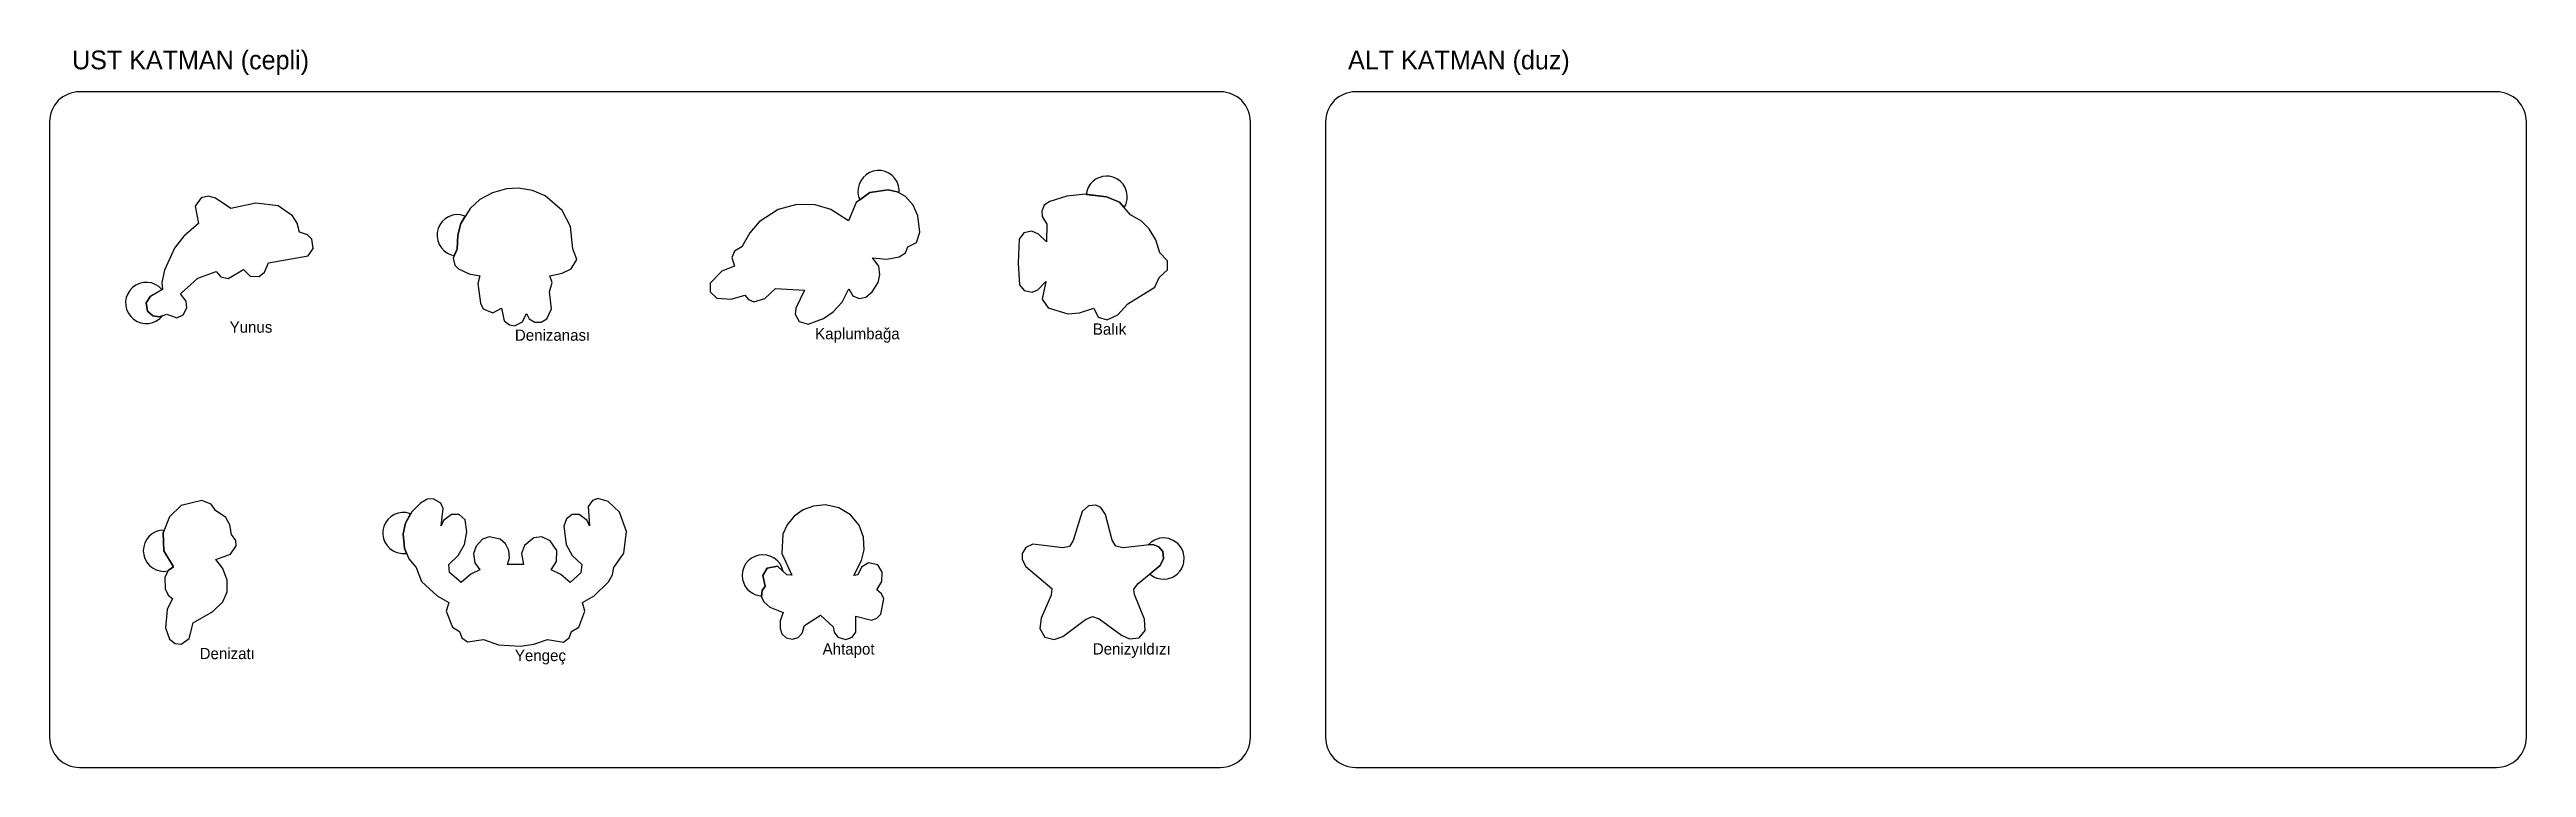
# Model space of a CAD drawing. Header units: metres. Extents: x 0 to 660, y 0 to 191.
import ezdxf

# ---------------------------------------------------------------- set-up
doc = ezdxf.new("R2010")
doc.units = ezdxf.units.M
for name, color, linetype in [('ALT_KATMAN_KESIM', 5, 'Continuous'), ('UST_KATMAN_KESIM', 1, 'Continuous'), ('YAZI', 3, 'Continuous')]:
    doc.layers.add(name, color=color, linetype=linetype)

msp = doc.modelspace()

# ---------------------------------------------------------------- linework, layer by layer
at = {"layer": 'ALT_KATMAN_KESIM'}
msp.add_lwpolyline([(652, 180), (348, 180), (347.22, 179.96), (346.44, 179.85), (345.68, 179.66), (344.94, 179.39), (344.23, 179.06), (343.56, 178.65), (342.92, 178.18), (342.34, 177.66), (341.82, 177.08), (341.35, 176.44), (340.94, 175.77), (340.61, 175.06), (340.34, 174.32), (340.15, 173.56), (340.04, 172.78), (340, 172), (340, 8), (340.04, 7.22), (340.15, 6.44), (340.34, 5.68), (340.61, 4.94), (340.94, 4.23), (341.35, 3.56), (341.82, 2.92), (342.34, 2.34), (342.92, 1.82), (343.56, 1.35), (344.23, 0.94), (344.94, 0.61), (345.68, 0.34), (346.44, 0.15), (347.22, 0.04), (348, 0), (652, 0), (652.78, 0.04), (653.56, 0.15), (654.32, 0.34), (655.06, 0.61), (655.77, 0.94), (656.44, 1.35), (657.08, 1.82), (657.66, 2.34), (658.18, 2.92), (658.65, 3.56), (659.06, 4.23), (659.39, 4.94), (659.66, 5.68), (659.85, 6.44), (659.96, 7.22), (660, 8), (660, 172), (659.96, 172.78), (659.85, 173.56), (659.66, 174.32), (659.39, 175.06), (659.06, 175.77), (658.65, 176.44), (658.18, 177.08), (657.66, 177.66), (657.08, 178.18), (656.44, 178.65), (655.77, 179.06), (655.06, 179.39), (654.32, 179.66), (653.56, 179.85), (652.78, 179.96), (652, 180)], close=True, dxfattribs=at)
at = {"layer": 'UST_KATMAN_KESIM'}
for points in [[(312, 180), (8, 180), (7.22, 179.96), (6.44, 179.85), (5.68, 179.66), (4.94, 179.39), (4.23, 179.06), (3.56, 178.65), (2.92, 178.18), (2.34, 177.66), (1.82, 177.08), (1.35, 176.44), (0.94, 175.77), (0.61, 175.06), (0.34, 174.32), (0.15, 173.56), (0.04, 172.78), (0, 172), (0, 8), (0.04, 7.22), (0.15, 6.44), (0.34, 5.68), (0.61, 4.94), (0.94, 4.23), (1.35, 3.56), (1.82, 2.92), (2.34, 2.34), (2.92, 1.82), (3.56, 1.35), (4.23, 0.94), (4.94, 0.61), (5.68, 0.34), (6.44, 0.15), (7.22, 0.04), (8, 0), (312, 0), (312.78, 0.04), (313.56, 0.15), (314.32, 0.34), (315.06, 0.61), (315.77, 0.94), (316.44, 1.35), (317.08, 1.82), (317.66, 2.34), (318.18, 2.92), (318.65, 3.56), (319.06, 4.23), (319.39, 4.94), (319.66, 5.68), (319.85, 6.44), (319.96, 7.22), (320, 8), (320, 172), (319.96, 172.78), (319.85, 173.56), (319.66, 174.32), (319.39, 175.06), (319.06, 175.77), (318.65, 176.44), (318.18, 177.08), (317.66, 177.66), (317.08, 178.18), (316.44, 178.65), (315.77, 179.06), (315.06, 179.39), (314.32, 179.66), (313.56, 179.85), (312.78, 179.96), (312, 180)], [(226.4, 153.91), (226.22, 154.97), (225.84, 155.98), (225.27, 156.9), (224.54, 157.68), (223.66, 158.31), (222.68, 158.76), (221.63, 159), (220.55, 159.04), (219.49, 158.86), (218.48, 158.48), (217.56, 157.91), (216.78, 157.17), (216.15, 156.3), (215.7, 155.31), (215.46, 154.26), (215.42, 153.19), (215.6, 152.12), (215.93, 151.23), (218.55, 153.19), (223.45, 153.93), (225.9, 153.35), (226.39, 153.08), (226.4, 153.91)], [(33.96, 119.82), (35.61, 120.6), (36.62, 122.48), (36.37, 124.21), (34.89, 126.15), (39.49, 130.4), (44.39, 132.09), (45.66, 130.68), (47.63, 130.29), (51.68, 132.69), (53.48, 130.85), (55.84, 130.78), (57.3, 131.93), (58.34, 134.45), (68.92, 136.28), (70.24, 138.27), (69.92, 140.74), (68.78, 141.89), (66.63, 142.59), (66.01, 145), (64.78, 146.98), (60.88, 149.64), (54.96, 150.38), (48.3, 148.93), (44.21, 151.65), (42.34, 152.18), (40.37, 151.79), (38.84, 149.52), (39.68, 144.9), (35.74, 141.55), (33.3, 138.38), (30.59, 132.53), (29.89, 129.18), (30.1, 127.38), (26.87, 125.6), (25.76, 123.75), (26.11, 121.6), (27.54, 120.32), (29.23, 120.07), (31.21, 120.74), (33.96, 119.82)], [(123.9, 117.68), (126.06, 118.76), (127.11, 120.96), (127.8, 119.56), (129.32, 118.59), (130.99, 118.59), (132.51, 119.56), (133.74, 122.17), (133.26, 126.68), (133.97, 129.21), (133.34, 130.95), (136.57, 131.65), (139.02, 132.87), (140.46, 135.31), (139.4, 138.16), (138.84, 144.09), (136.63, 148.41), (132.05, 152.31), (128.73, 153.69), (124.93, 154.32), (121.72, 154.13), (118, 153.1), (114.64, 151.28), (112.05, 148.96), (109.55, 144.89), (108.76, 141.8), (108.6, 138.08), (107.54, 135.7), (108.01, 133.84), (108.98, 132.87), (111.79, 131.53), (114.66, 130.99), (114.11, 128.94), (114.86, 123.71), (115.57, 122.21), (118.12, 121.12), (120.42, 122.39), (121.15, 119), (122.52, 117.91), (123.9, 117.68)], [(202.11, 118.07), (206.22, 119.6), (208.84, 121.43), (211.18, 123.98), (212.99, 127.53), (214.07, 125.66), (215.69, 124.96), (217.55, 125.33), (219.19, 126.72), (220.77, 129.21), (221.27, 131.21), (220.94, 133.53), (219.3, 135.79), (223.12, 135.42), (226.4, 136.04), (228.04, 137.14), (228.72, 138.74), (231.03, 139.88), (231.94, 142.62), (231.4, 146.98), (230.15, 149.84), (228.1, 152.11), (225.9, 153.35), (223.45, 153.93), (218.55, 153.19), (214.96, 150.51), (212.86, 145.67), (208.17, 148.62), (204.02, 149.87), (199.12, 149.99), (194.14, 148.66), (189.12, 145.34), (186.61, 142.46), (184.49, 138.68), (182.5, 137.52), (181.79, 135.9), (182.5, 133.57), (179.11, 132.26), (176.06, 129.05), (176.06, 126.72), (177.78, 125), (181.6, 124.75), (185.26, 125.87), (186.25, 124.63), (187.71, 124.04), (190.61, 124.96), (193.43, 127.57), (201.2, 127.12), (198.85, 122.32), (198.64, 120.79), (199.74, 118.77), (202.11, 118.07)], [(281.82, 119.29), (284.67, 120.61), (287.31, 123.53), (294.52, 127.99), (295.64, 130.54), (297.92, 132.61), (297.92, 135), (295.89, 137.11), (294.82, 140.53), (293.04, 143.46), (290.95, 145.51), (288.06, 147.22), (285.06, 150.57), (281.67, 152.04), (276.04, 152.71), (271.08, 152.18), (266.58, 150.82), (265.07, 149.77), (264.39, 148.2), (264.53, 146.81), (265.75, 144.78), (265.64, 140.07), (263.48, 142.08), (261.7, 142.87), (259.63, 142.4), (258.36, 140.78), (258.08, 134.32), (258.5, 128.54), (259.7, 127.1), (261.8, 126.64), (263.3, 127.24), (265.48, 129.45), (264.53, 124.76), (266.05, 122.46), (271.33, 120.89), (274.43, 121.14), (278.25, 122.39), (279.43, 119.96), (281.82, 119.29)], [(287.16, 152.4), (286.99, 153.46), (286.61, 154.47), (286.04, 155.38), (285.3, 156.17), (284.42, 156.8), (283.44, 157.24), (282.39, 157.49), (281.67, 157.54), (280.6, 157.43), (279.57, 157.12), (278.92, 156.8), (278.05, 156.17), (277.31, 155.38), (276.74, 154.47), (276.36, 153.46), (276.22, 152.69), (281.67, 152.04), (285.06, 150.57), (286.35, 149.14), (286.76, 149.93), (286.99, 150.61), (287.13, 151.32), (287.16, 152.4)], [(110.79, 146.91), (109.48, 147.25), (108.4, 147.29), (107.34, 147.11), (106.33, 146.73), (105.41, 146.16), (104.63, 145.42), (104, 144.55), (103.55, 143.57), (103.31, 142.52), (103.27, 141.44), (103.45, 140.37), (103.83, 139.37), (104.4, 138.45), (105.14, 137.66), (106.01, 137.04), (106.99, 136.59), (107.84, 136.38), (108.6, 138.08), (108.76, 141.8), (109.55, 144.89), (110.79, 146.91)], [(29.96, 127.31), (29.11, 128.12), (28.19, 128.69), (27.19, 129.07), (26.12, 129.24), (25.04, 129.21), (23.99, 128.96), (23.01, 128.52), (22.14, 127.89), (21.4, 127.1), (20.83, 126.19), (20.45, 125.18), (20.27, 124.11), (20.31, 123.04), (20.55, 121.99), (21, 121), (21.63, 120.13), (22.41, 119.39), (23.33, 118.82), (24.34, 118.44), (25.4, 118.27), (26.48, 118.3), (27.53, 118.55), (28.51, 118.99), (29.39, 119.62), (30.09, 120.36), (29.23, 120.07), (27.54, 120.32), (26.11, 121.6), (25.76, 123.75), (26.87, 125.6), (29.96, 127.31)], [(35.07, 32.86), (37.23, 34.32), (38.28, 38.5), (43.53, 41.57), (46.18, 44.15), (47.3, 46.75), (47.37, 49.91), (46.22, 53), (44.28, 55.39), (48.24, 56.81), (49.73, 59.01), (49.62, 60.45), (48.5, 62.03), (48.04, 64.63), (46.95, 66.56), (44.23, 68.47), (43.04, 70.16), (40.61, 71.14), (35.1, 69.77), (31.96, 66.73), (30.27, 62.52), (30.48, 57.74), (33.01, 53.49), (31.64, 52.51), (30.76, 50.65), (30.8, 47.59), (31.64, 45.87), (32.77, 45.03), (31.33, 42.04), (30.94, 37.2), (31.99, 34.14), (33.45, 33.04), (35.07, 32.86)], [(96.22, 67.59), (95.01, 67.9), (93.93, 67.93), (92.87, 67.76), (91.86, 67.38), (90.94, 66.81), (90.16, 66.07), (89.53, 65.19), (89.08, 64.21), (88.84, 63.16), (88.8, 62.08), (88.98, 61.02), (89.36, 60.01), (89.93, 59.1), (90.67, 58.31), (91.54, 57.68), (92.52, 57.24), (93.93, 56.96), (95.14, 57.01), (94.56, 58.44), (94.24, 62.23), (94.88, 65.12), (96.22, 67.59)], [(125.5, 32.34), (129.07, 32.81), (132.7, 34.13), (136.91, 33.39), (138.46, 34.52), (139.06, 36.18), (141.03, 37.36), (142.66, 41.62), (142.03, 43.98), (145.11, 45.69), (148.97, 49.45), (150.02, 51.34), (150.34, 53.29), (153.02, 57.13), (153.76, 62.86), (151.86, 68.01), (148.89, 70.82), (146.11, 71.66), (144.69, 71.08), (143.56, 69.53), (143.85, 64.41), (143.29, 65.75), (141.16, 67.4), (139.27, 67.4), (137.72, 66.27), (137.04, 64.28), (137.67, 59.44), (139.3, 56.44), (141.87, 54.08), (141.61, 51.87), (138.69, 49.32), (136.22, 51.42), (133.62, 52.66), (135.09, 54.87), (135.15, 57.81), (133.44, 60.41), (131.18, 61.41), (129.02, 61.2), (126.52, 59.12), (125.79, 57.02), (126.29, 54.05), (122, 54.08), (122.53, 55.81), (122.37, 57.81), (121.48, 59.6), (120.08, 60.83), (117.14, 61.41), (115.4, 60.78), (113.64, 58.97), (113.01, 57.02), (113.33, 54.55), (114.69, 52.66), (112.25, 51.47), (109.67, 49.32), (106.6, 51.97), (106.39, 54.08), (108.91, 56.44), (110.54, 59.44), (111.23, 62.75), (110.75, 65.96), (109.15, 67.35), (107.1, 67.4), (104.97, 65.75), (104.36, 64.35), (104.86, 68.95), (104.29, 70.37), (102.21, 71.61), (100.63, 71.45), (98.84, 70.4), (96.51, 68.11), (94.88, 65.12), (94.24, 62.23), (94.56, 58.44), (95.72, 55.6), (97.71, 53.29), (99.13, 49.56), (103.26, 45.69), (106.39, 43.98), (105.71, 41.62), (107.39, 37.36), (109.25, 36.18), (109.86, 34.57), (111.41, 33.44), (115.61, 34.13), (119.61, 32.71), (125.5, 32.34)], [(212.16, 34.07), (213.84, 34.7), (214.87, 36.05), (214.82, 40.3), (218.98, 39.25), (220.45, 39.74), (221.48, 40.84), (222.29, 44.93), (221.69, 46.26), (220.4, 47.31), (221.73, 49.55), (221.87, 52.03), (220.69, 53.94), (218.24, 54.54), (216.34, 53.36), (215.38, 51.32), (214.29, 51.14), (216.34, 55.18), (217.07, 58.02), (216.93, 61.31), (215.71, 64.52), (213.38, 67.31), (210.3, 69.16), (206.8, 69.93), (203.59, 69.65), (200.79, 68.6), (198.41, 66.92), (196.54, 64.66), (195.38, 62.15), (195.14, 57.04), (197.83, 51.27), (196.45, 51.32), (193.97, 53.59), (191.24, 53.07), (190.06, 51.16), (190.69, 48.26), (189.89, 47.14), (189.71, 45.42), (190.31, 44.09), (191.94, 42.68), (195.49, 41.29), (194.65, 39.02), (194.65, 37.06), (195.17, 35.59), (196.27, 34.56), (197.99, 34.17), (199.46, 34.66), (200.52, 35.8), (201.15, 37.8), (205.41, 40.61), (208.82, 37.48), (209.06, 36.01), (210.06, 34.7), (212.16, 34.07)], [(267.66, 34.09), (270.02, 34.93), (276.03, 39.45), (277.95, 40.19), (279.67, 39.62), (285.61, 35.27), (287.76, 34.29), (290.36, 34.53), (291.93, 36.53), (291.8, 39.47), (289.06, 46.05), (288.96, 47.46), (290.09, 49), (295.98, 53.8), (296.86, 55.66), (296.65, 57.51), (295.62, 58.78), (293.94, 59.42), (285.98, 58.54), (284.09, 58.98), (283.16, 60.58), (281.34, 67.43), (280.11, 69.24), (278.83, 69.91), (276.8, 69.74), (275.17, 68.21), (272.74, 60.45), (271.81, 58.91), (269.96, 58.54), (262, 59.45), (260.17, 58.61), (259.14, 56.98), (259.14, 55.39), (260.16, 53.53), (267.04, 47.67), (266.9, 45.91), (264.27, 39.77), (263.9, 37.04), (265.2, 34.7), (267.66, 34.09)], [(30.56, 63.24), (29.41, 63.14), (28.38, 62.82), (27.43, 62.31), (26.59, 61.63), (25.91, 60.8), (25.4, 59.85), (25.09, 58.81), (24.98, 57.74), (25.09, 56.67), (25.4, 55.64), (25.91, 54.69), (26.59, 53.85), (27.43, 53.17), (28.38, 52.66), (29.41, 52.35), (30.48, 52.24), (31.57, 52.35), (31.64, 52.51), (33.01, 53.49), (30.48, 57.74), (30.27, 62.52), (30.56, 63.24)], [(302.34, 56.02), (302.06, 57.43), (301.62, 58.41), (300.74, 59.55), (299.61, 60.42), (298.28, 60.97), (296.86, 61.16), (295.78, 61.05), (294.42, 60.59), (293.51, 60.02), (292.72, 59.29), (293.94, 59.42), (295.62, 58.78), (296.65, 57.51), (296.86, 55.66), (295.98, 53.8), (293.21, 51.54), (294.42, 50.73), (295.09, 50.45), (296.14, 50.21), (297.21, 50.17), (297.93, 50.27), (299.29, 50.73), (300.48, 51.52), (301.22, 52.31), (301.62, 52.91), (302.06, 53.89), (302.25, 54.59), (302.34, 56.02)], [(195.46, 52.23), (195.15, 53.27), (194.64, 54.22), (193.95, 55.05), (193.12, 55.73), (192.17, 56.24), (191.14, 56.55), (190.06, 56.66), (188.99, 56.55), (187.96, 56.24), (187.01, 55.73), (186.18, 55.05), (185.49, 54.22), (184.98, 53.27), (184.67, 52.23), (184.56, 51.16), (184.67, 50.09), (184.98, 49.06), (185.3, 48.41), (185.93, 47.53), (186.44, 47.03), (187.31, 46.4), (187.96, 46.08), (188.99, 45.77), (189.74, 45.67), (189.89, 47.14), (190.69, 48.26), (190.06, 51.16), (191.24, 53.07), (193.97, 53.59), (195.46, 52.23)]]:
    msp.add_lwpolyline(points, close=True, dxfattribs=at)

# ---------------------------------------------------------------- texts
at = {"layer": 'YAZI'}
for s, height, p in [('UST KATMAN (cepli)', 5, (6, 186)), ('ALT KATMAN (duz)', 5, (346, 186)), ('Yunus', 3, (48, 115.82)), ('Denizanası', 3, (124, 113.68)), ('Kaplumbağa', 3, (204, 114.07)), ('Balık', 3, (278, 115.29)), ('Ahtapot', 3, (206, 30.07)), ('Denizyıldızı', 3, (278, 30.09)), ('Denizatı', 3, (40, 28.86)), ('Yengeç', 3, (124, 28.34))]:
    msp.add_text(s, height=height, dxfattribs=at).set_placement(p)

doc.saveas('drawing.dxf')
